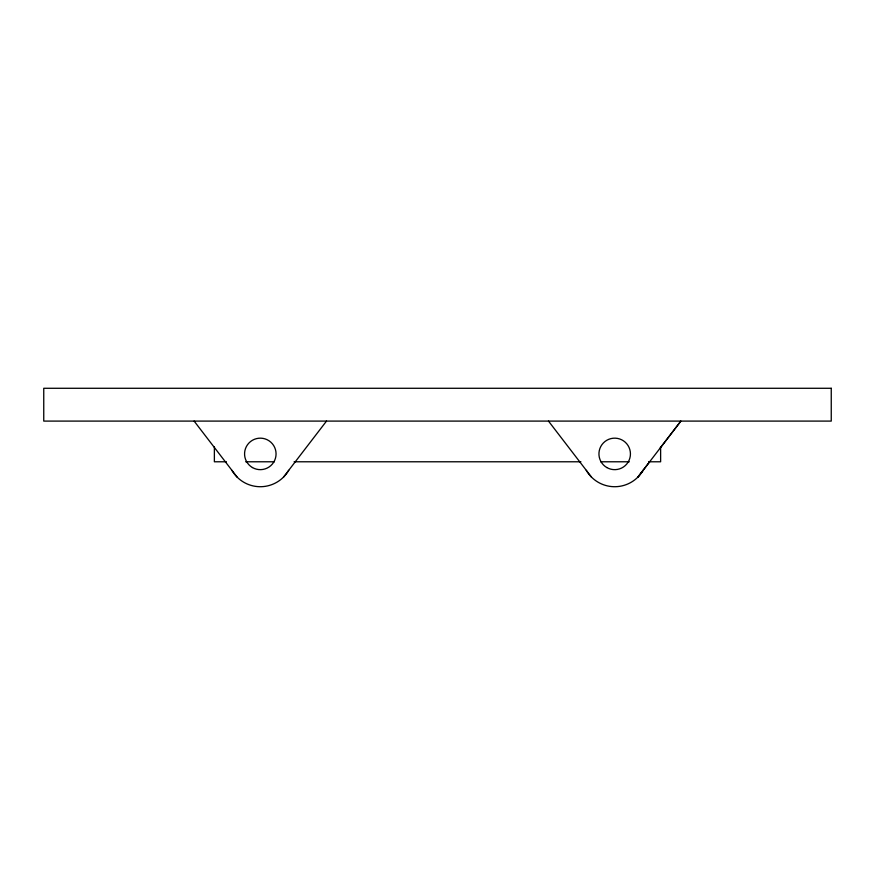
<?xml version="1.0" encoding="UTF-8"?>
<svg xmlns="http://www.w3.org/2000/svg" width="875" height="875" viewBox="0 0 875 875"><rect width="100%" height="100%" fill="white"/><g stroke="black" fill="none" stroke-linecap="round" stroke-linejoin="round"><path stroke-width="1.31" d="M283.511 477.105L326.506 421.094M649.677 461.748L637.886 477.105L680.87 421.094L660.209 448.022M226.439 461.781L214.375 461.781L214.375 446.863M245.722 461.781L274.378 461.781M294.098 461.781L580.902 461.781M600.622 461.781L629.278 461.781M648.561 461.781L660.625 461.781L660.625 446.863M548.494 421.094L591.489 477.105M194.13 421.094L237.114 477.105M643.103 470.312A32.812 32.812 0 0 1 586.272 470.312M288.728 470.312A32.812 32.812 0 0 1 231.897 470.312M831.25 388.281L43.75 388.281L43.75 421.094L831.25 421.094L831.25 388.281M606.812 467.545A15.75 15.75 0 0 0 630.438 453.906A15.75 15.75 0 0 0 606.812 440.267A15.75 15.75 0 0 0 606.812 467.545M252.438 467.545A15.75 15.75 0 0 0 276.062 453.906A15.75 15.75 0 0 0 252.438 440.267A15.75 15.75 0 0 0 252.438 467.545"/></g></svg>
